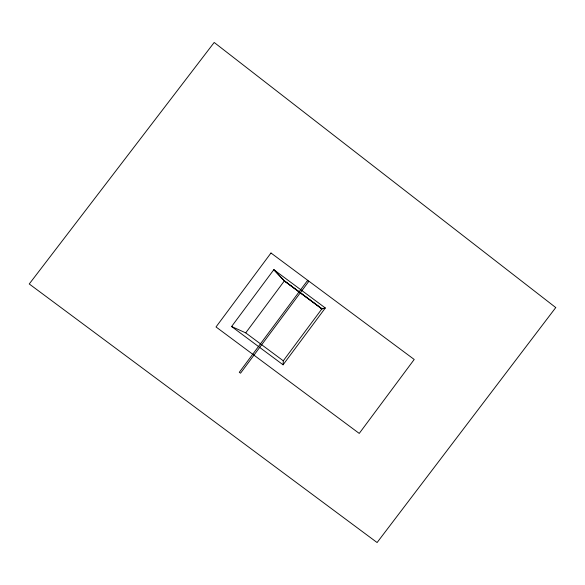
<?xml version="1.0" encoding="UTF-8"?>
<svg xmlns="http://www.w3.org/2000/svg" width="585" height="585" viewBox="0 0 585 585"><rect width="100%" height="100%" fill="white"/><g stroke="black" fill="none" stroke-linecap="round" stroke-linejoin="round"><path stroke-width="0.88" d="M283.082 364.806L283.301 360.784L321.947 308.792L325.318 307.973L273.824 269.7L231.587 326.525L283.082 364.806L325.318 307.973L321.889 308.865L284.325 280.946L273.831 269.7L284.383 280.873L321.889 308.865M231.587 326.525L245.737 332.865L284.383 280.873L321.947 308.792M245.722 332.88L283.286 360.799M270.987 253.005L216.019 326.957L359.241 433.419L414.209 359.461L270.987 253.005M307.439 280.632L239.302 372.301L240.552 373.186L308.69 281.517L307.439 280.632M555.75 307.564L377.098 542.536L29.25 283.974L214.19 42.464L555.75 307.564"/></g></svg>
